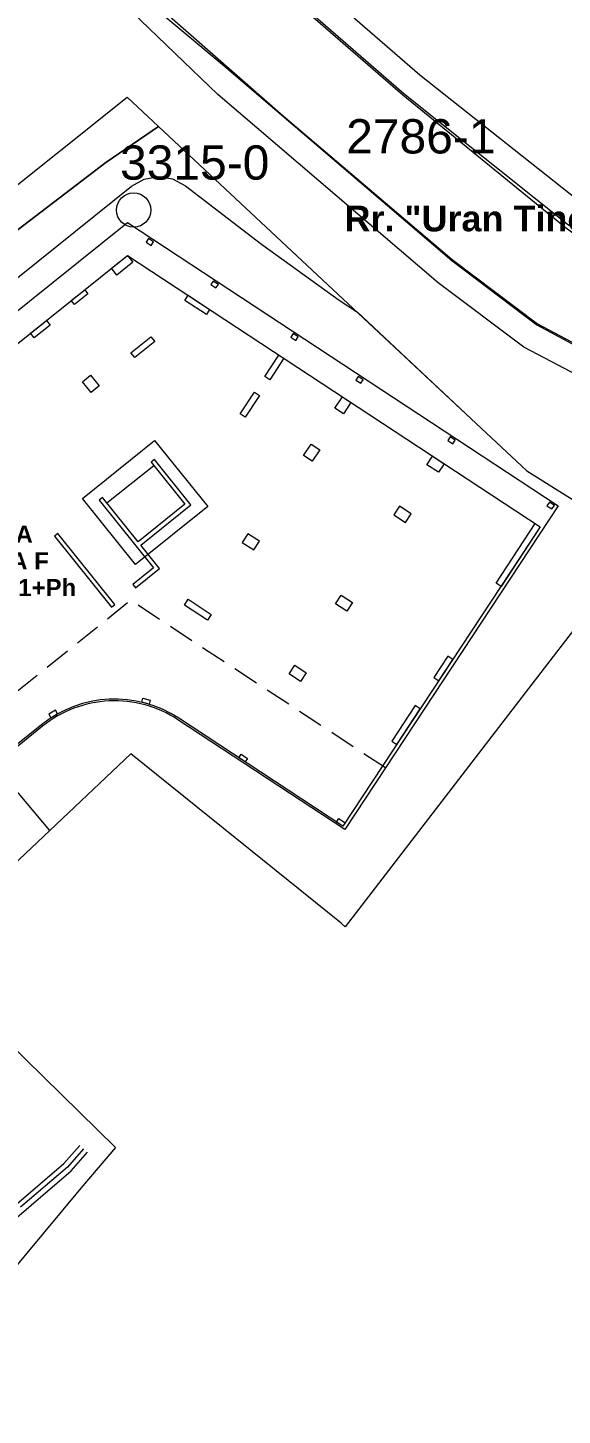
# Model space of a CAD drawing. Header units: metres. Extents: x 7511866 to 7512109, y 4692276 to 4692509.
# Drawn here: x 7511978.2 to 7512009.4, y 4692280.1 to 4692361 of the extents above; entities that cross this region are included whole.
import ezdxf

# ---------------------------------------------------------------- set-up
doc = ezdxf.new("R2010")
doc.units = ezdxf.units.M
doc.linetypes.add('DASHED', pattern=[0.75, 0.5, -0.25])
doc.layers.get('0').update_dxf_attribs({"lineweight": 0})
for name, color, linetype, lineweight in [('A - Pllaka Perdhes kolollt v2', 1, 'Continuous', 0), ('A - Shtyllat_Pen_No__20', 1, 'Continuous', 0), ('Asfallt', 97, 'Continuous', 0), ('emrat e rrugeve', 7, 'Continuous', 0), ('etazha', 7, 'Continuous', 0), ('lifti project', 4, 'Continuous', 0), ('nr Parcela Fqinje', 251, 'Continuous', 0), ('Nr Parceles Baze', 7, 'Continuous', 0), ('parcela', 7, 'Continuous', 0), ('Parcela Baze', 7, 'Continuous', 0), ('Themel pllaka o3 ferizaj', 30, 'Continuous', 0), ('trotuar', 155, 'Continuous', 0)]:
    doc.layers.add(name, color=color, linetype=linetype, lineweight=lineweight)
doc.layers.add('A - Rrugë_Pen_No__82', color=7, linetype='Continuous', lineweight=0, true_color=0xaaaaaa)
doc.layers.add('pilotat ri betimi projekt pl', color=7, linetype='Continuous', lineweight=0, true_color=0xa80f02)
doc.styles.add('GENERATED_STYLE_1', font='arialbd.ttf')
doc.styles.get("Standard").update_dxf_attribs({"font": 'arial.ttf'})

msp = doc.modelspace()

# ---------------------------------------------------------------- linework, layer by layer
at = {"color": 4}
msp.add_circle((7511984.402, 4692350.384), 1, dxfattribs=at)
at = {"layer": 'A - Pllaka Perdhes kolollt v2', "linetype": 'Continuous', "flags": 128}
msp.add_lwpolyline([(7511964.959, 4692332.413), (7511984.041, 4692347.738), (7512008.082, 4692331.91), (7511996.588, 4692314.454), (7511987.028, 4692320.748, 0.325552), (7511979.03, 4692320.37), (7511976.356, 4692318.223)], format="xyb", close=True, dxfattribs=at)
at = {"layer": 'A - Rrugë_Pen_No__82', "color": 253, "linetype": 'Continuous', "true_color": 0xaaaaaa}
msp.add_lwpolyline([(7511997.705, 4692350.003), (7511997.71, 4692350.01)], dxfattribs=at)
at = {"layer": 'A - Shtyllat_Pen_No__20', "color": 1, "linetype": 'Continuous', "lineweight": 0, "flags": 128}
for points in [[(7511985.562, 4692348.532), (7511985.269, 4692348.725), (7511985.132, 4692348.516), (7511985.424, 4692348.323)], [(7511983.418, 4692346.597), (7511983.105, 4692346.986), (7511984.04, 4692347.738), (7511984.354, 4692347.348)], [(7511989.331, 4692346.051), (7511989.038, 4692346.243), (7511988.901, 4692346.034), (7511989.193, 4692345.842)], [(7511980.954, 4692344.874), (7511980.766, 4692345.108), (7511981.546, 4692345.734), (7511981.733, 4692345.5)], [(7511987.572, 4692345.413), (7511988.825, 4692344.588), (7511988.632, 4692344.296), (7511987.379, 4692345.12)], [(7511978.607, 4692342.925), (7511978.388, 4692343.198), (7511979.323, 4692343.949), (7511979.543, 4692343.676)], [(7511984.458, 4692341.788), (7511984.239, 4692342.061), (7511985.408, 4692343.001), (7511985.627, 4692342.728)], [(7511993.976, 4692342.992), (7511993.684, 4692343.184), (7511993.547, 4692342.976), (7511993.839, 4692342.783)], [(7511992.034, 4692340.679), (7511992.859, 4692341.932), (7511993.152, 4692341.739), (7511992.327, 4692340.486)], [(7511981.924, 4692339.753), (7511981.423, 4692340.377), (7511981.891, 4692340.753), (7511982.392, 4692340.129)], [(7511997.777, 4692340.49), (7511997.484, 4692340.682), (7511997.347, 4692340.473), (7511997.639, 4692340.281)], [(7511990.605, 4692338.507), (7511991.429, 4692339.76), (7511991.722, 4692339.567), (7511990.897, 4692338.315)], [(7511996.115, 4692338.83), (7511996.555, 4692339.498), (7511997.056, 4692339.168), (7511996.616, 4692338.5)], [(7511994.3, 4692336.074), (7511994.74, 4692336.742), (7511995.242, 4692336.412), (7511994.802, 4692335.744)], [(7512003.122, 4692336.97), (7512002.83, 4692337.163), (7512002.692, 4692336.954), (7512002.985, 4692336.762)], [(7511984.505, 4692328.357), (7511985.908, 4692329.485), (7511984.812, 4692330.849), (7511987.736, 4692333.197), (7511985.607, 4692335.848), (7511985.412, 4692335.692), (7511987.385, 4692333.236), (7511984.656, 4692331.044), (7511982.589, 4692333.617), (7511982.394, 4692333.46), (7511985.557, 4692329.523), (7511984.348, 4692328.552)], [(7512002.155, 4692335.093), (7512001.487, 4692335.533), (7512001.817, 4692336.034), (7512002.485, 4692335.594)], [(7512008.906, 4692333.162), (7512008.614, 4692333.355), (7512008.476, 4692333.146), (7512008.769, 4692332.953)], [(7511999.562, 4692332.609), (7512000.231, 4692332.169), (7512000.56, 4692332.671), (7511999.892, 4692333.11)], [(7512008.081, 4692331.909), (7512005.799, 4692328.443), (7512005.507, 4692328.636), (7512007.789, 4692332.102)], [(7511979.782, 4692331.363), (7511983.101, 4692327.23), (7511983.296, 4692327.387), (7511979.977, 4692331.519)], [(7511990.725, 4692331.007), (7511991.393, 4692330.567), (7511991.723, 4692331.068), (7511991.055, 4692331.508)], [(7511987.361, 4692327.353), (7511987.581, 4692327.687), (7511988.918, 4692326.807), (7511988.698, 4692326.473)], [(7511996.821, 4692326.991), (7511996.153, 4692327.431), (7511996.483, 4692327.932), (7511997.151, 4692327.492)], [(7512002.703, 4692324.378), (7512001.878, 4692323.125), (7512002.171, 4692322.933), (7512002.996, 4692324.185)], [(7511994.456, 4692323.4), (7511994.127, 4692322.898), (7511993.458, 4692323.338), (7511993.788, 4692323.839)], [(7511985.301, 4692321.564), (7511984.867, 4692321.682), (7511984.932, 4692321.923), (7511985.367, 4692321.805)], [(7511979.581, 4692320.769), (7511979.967, 4692321.002), (7511979.837, 4692321.216), (7511979.452, 4692320.983)], [(7512000.806, 4692321.496), (7511999.431, 4692319.408), (7511999.724, 4692319.216), (7512001.098, 4692321.304)], [(7511990.896, 4692318.201), (7511990.521, 4692318.448), (7511990.658, 4692318.657), (7511991.034, 4692318.409)], [(7511996.588, 4692314.453), (7511996.212, 4692314.701), (7511996.35, 4692314.909), (7511996.725, 4692314.662)]]:
    msp.add_lwpolyline(points, close=True, dxfattribs=at)
msp.add_lwpolyline([(7511982.84, 4692333.305), (7511985.569, 4692335.497)], dxfattribs=at)
at = {"layer": 'Asfallt'}
msp.add_polyline3d([(7512032.133, 4692338.989, 620.799), (7512022.821, 4692342.556, 620.734), (7512016.031, 4692345.7, 620.719), (7512013.894, 4692346.303, 620.685), (7512011.493, 4692347.938, 620.717), (7512009.538, 4692349.372, 620.639), (7512000.086, 4692357.084, 620.646), (7511983.357, 4692371.604, 620.635), (7511979.545, 4692367.785, 620.538), (7511993.109, 4692355.881, 620.486), (7512002.953, 4692347.506, 620.551), (7512007.926, 4692343.747, 620.612), (7512015.974, 4692339.477, 620.697), (7512019.795, 4692337.693, 620.722), (7512029.736, 4692333.842, 620.707), (7512032.133, 4692338.989, 620.799)], dxfattribs=at)
at = {"layer": 'lifti project', "flags": 128}
msp.add_lwpolyline([(7511985.62, 4692336.949), (7511988.72, 4692333.09), (7511984.51, 4692329.709), (7511981.41, 4692333.568)], close=True, dxfattribs=at)
at = {"layer": 'parcela'}
msp.add_lwpolyline([(7512014.001, 4692331.061), (7512007.601, 4692322.736), (7511996.728, 4692308.593), (7511996.478, 4692308.808), (7511984.225, 4692318.67), (7511979.511, 4692314.209), (7511960.838, 4692336.459), (7511966.627, 4692340.808), (7511982.769, 4692353.148), (7511985.853, 4692355.253), (7512004.361, 4692337.945), (7512007.31, 4692335.187), (7512013.22, 4692331.467), (7512014.001, 4692331.061)], dxfattribs=at)
at = {"layer": 'Parcela Baze', "flags": 128}
for points in [[(7511968.34, 4692344.458), (7511984.021, 4692356.967), (7511985.853, 4692355.253), (7511982.769, 4692353.148), (7511966.627, 4692340.808)], [(7511962.597, 4692334.363), (7511984.28, 4692351.78), (7511985.015, 4692352.192), (7511985.84, 4692352.337), (7511986.67, 4692352.2), (7511987.41, 4692351.797), (7511991.838, 4692348.388), (7511996.378, 4692345.129), (7511997.43, 4692344.426), (7512004.361, 4692337.945), (7512007.31, 4692335.187), (7512013.22, 4692331.467)], [(7512014.001, 4692331.061), (7512007.601, 4692322.736), (7511996.728, 4692308.593), (7511996.478, 4692308.808), (7511984.225, 4692318.67), (7511979.511, 4692314.209), (7511974.509, 4692309.474), (7511971.825, 4692307.009)], [(7511971.825, 4692307.009), (7511983.334, 4692295.728), (7511981.327, 4692293.349), (7511974.713, 4692285.413)]]:
    msp.add_lwpolyline(points, dxfattribs=at)
at = {"layer": 'pilotat ri betimi projekt pl', "flags": 128}
for points in [[(7511928.679, 4692306.857), (7511929.201, 4692305.722), (7511929.815, 4692304.629), (7511936.612, 4692296.166), (7511940.346, 4692293.045), (7511943.65, 4692291.457), (7511955.205, 4692288.396), (7511964.149, 4692280.109), (7511980.759, 4692294.365), (7511981.705, 4692295.445)], [(7511929.224, 4692307.108), (7511929.736, 4692305.995), (7511930.314, 4692304.966), (7511937.042, 4692296.588), (7511940.674, 4692293.553), (7511943.859, 4692292.022), (7511955.504, 4692288.938), (7511964.165, 4692280.913), (7511980.336, 4692294.793), (7511981.254, 4692295.841)], [(7511981.479, 4692295.643), (7511980.547, 4692294.579), (7511979.637, 4692293.798), (7511978.726, 4692293.016), (7511977.815, 4692292.234)]]:
    msp.add_lwpolyline(points, dxfattribs=at)
at = {"layer": 'Themel pllaka o3 ferizaj', "flags": 128}
msp.add_lwpolyline([(7512009.128, 4692333.136), (7511999.067, 4692317.853), (7511996.7, 4692314.26), (7511986.973, 4692320.665, 0.158744), (7511982.972, 4692321.761, 0.158634), (7511979.093, 4692320.292), (7511976.341, 4692318.082), (7511974.776, 4692320.031), (7511963.942, 4692333.519), (7511984.035, 4692349.657)], format="xyb", close=True, dxfattribs=at)
at = {"layer": 'Themel pllaka o3 ferizaj', "linetype": 'DASHED', "ltscale": 3, "flags": 128}
msp.add_lwpolyline([(7511999.067, 4692317.853), (7511984.226, 4692327.621), (7511974.776, 4692320.031)], dxfattribs=at)
at = {"layer": 'trotuar'}
msp.add_polyline3d([(7512032.228, 4692339.072, 620.891), (7512023.121, 4692342.523, 620.854), (7512014.394, 4692346.525, 620.812), (7512013.075, 4692347.258, 620.804), (7512009.657, 4692349.561, 620.774), (7512000.141, 4692357.166, 620.72), (7511983.346, 4692371.786, 620.769), (7511984.329, 4692372.808, 620.789), (7512001.076, 4692358.261, 620.755), (7512011.217, 4692350.231, 620.873), (7512012.83, 4692349.111, 620.874), (7512015.201, 4692347.835, 620.873), (7512023.724, 4692343.88, 620.958), (7512032.862, 4692340.402, 620.979)], close=True, dxfattribs=at)
msp.add_polyline3d([(7512029.694, 4692333.746, 620.824), (7512029.266, 4692332.511, 620.859), (7512018.913, 4692336.479, 620.53), (7512015.043, 4692338.223, 620.586), (7512007.119, 4692342.389, 620.714), (7512002.147, 4692346.142, 620.702), (7511989.307, 4692357.115, 620.517), (7511984.282, 4692361.934, 620.43), (7511982.587, 4692363.023, 620.663), (7511978.442, 4692366.69, 620.705), (7511979.442, 4692367.719, 620.678), (7511983.424, 4692364.13, 620.637), (7511984.966, 4692362.746, 620.509), (7511989.669, 4692358.793, 620.577), (7512002.925, 4692347.45, 620.649), (7512007.882, 4692343.688, 620.67), (7512015.952, 4692339.36, 620.735), (7512019.798, 4692337.62, 620.748), (7512029.694, 4692333.746, 620.824)], dxfattribs=at)

# ---------------------------------------------------------------- texts
at = {"layer": 'emrat e rrugeve', "color": 0, "style": 'GENERATED_STYLE_1'}
msp.add_text('Rr. "Uran Tinova"', height=1.5, dxfattribs=at).set_placement((7511996.681, 4692349.141))
at = {"layer": 'etazha', "color": 0, "insert": (7511975.926, 4692327.857), "char_height": 1, "attachment_point": 8, "line_spacing_factor": 0.933377, "style": 'GENERATED_STYLE_1'}
msp.add_mtext('\\A1;MOREA\\PLAMELA F\\P2B+S+P+11+Ph', dxfattribs=at)
at = {"layer": 'nr Parcela Fqinje'}
msp.add_text('2786-1', height=2, dxfattribs=at).set_placement((7511996.78, 4692353.683))
at = {"layer": 'Nr Parceles Baze'}
msp.add_text('3315-0', height=2, dxfattribs=at).set_placement((7511983.605, 4692352.156))

doc.saveas('drawing.dxf')
